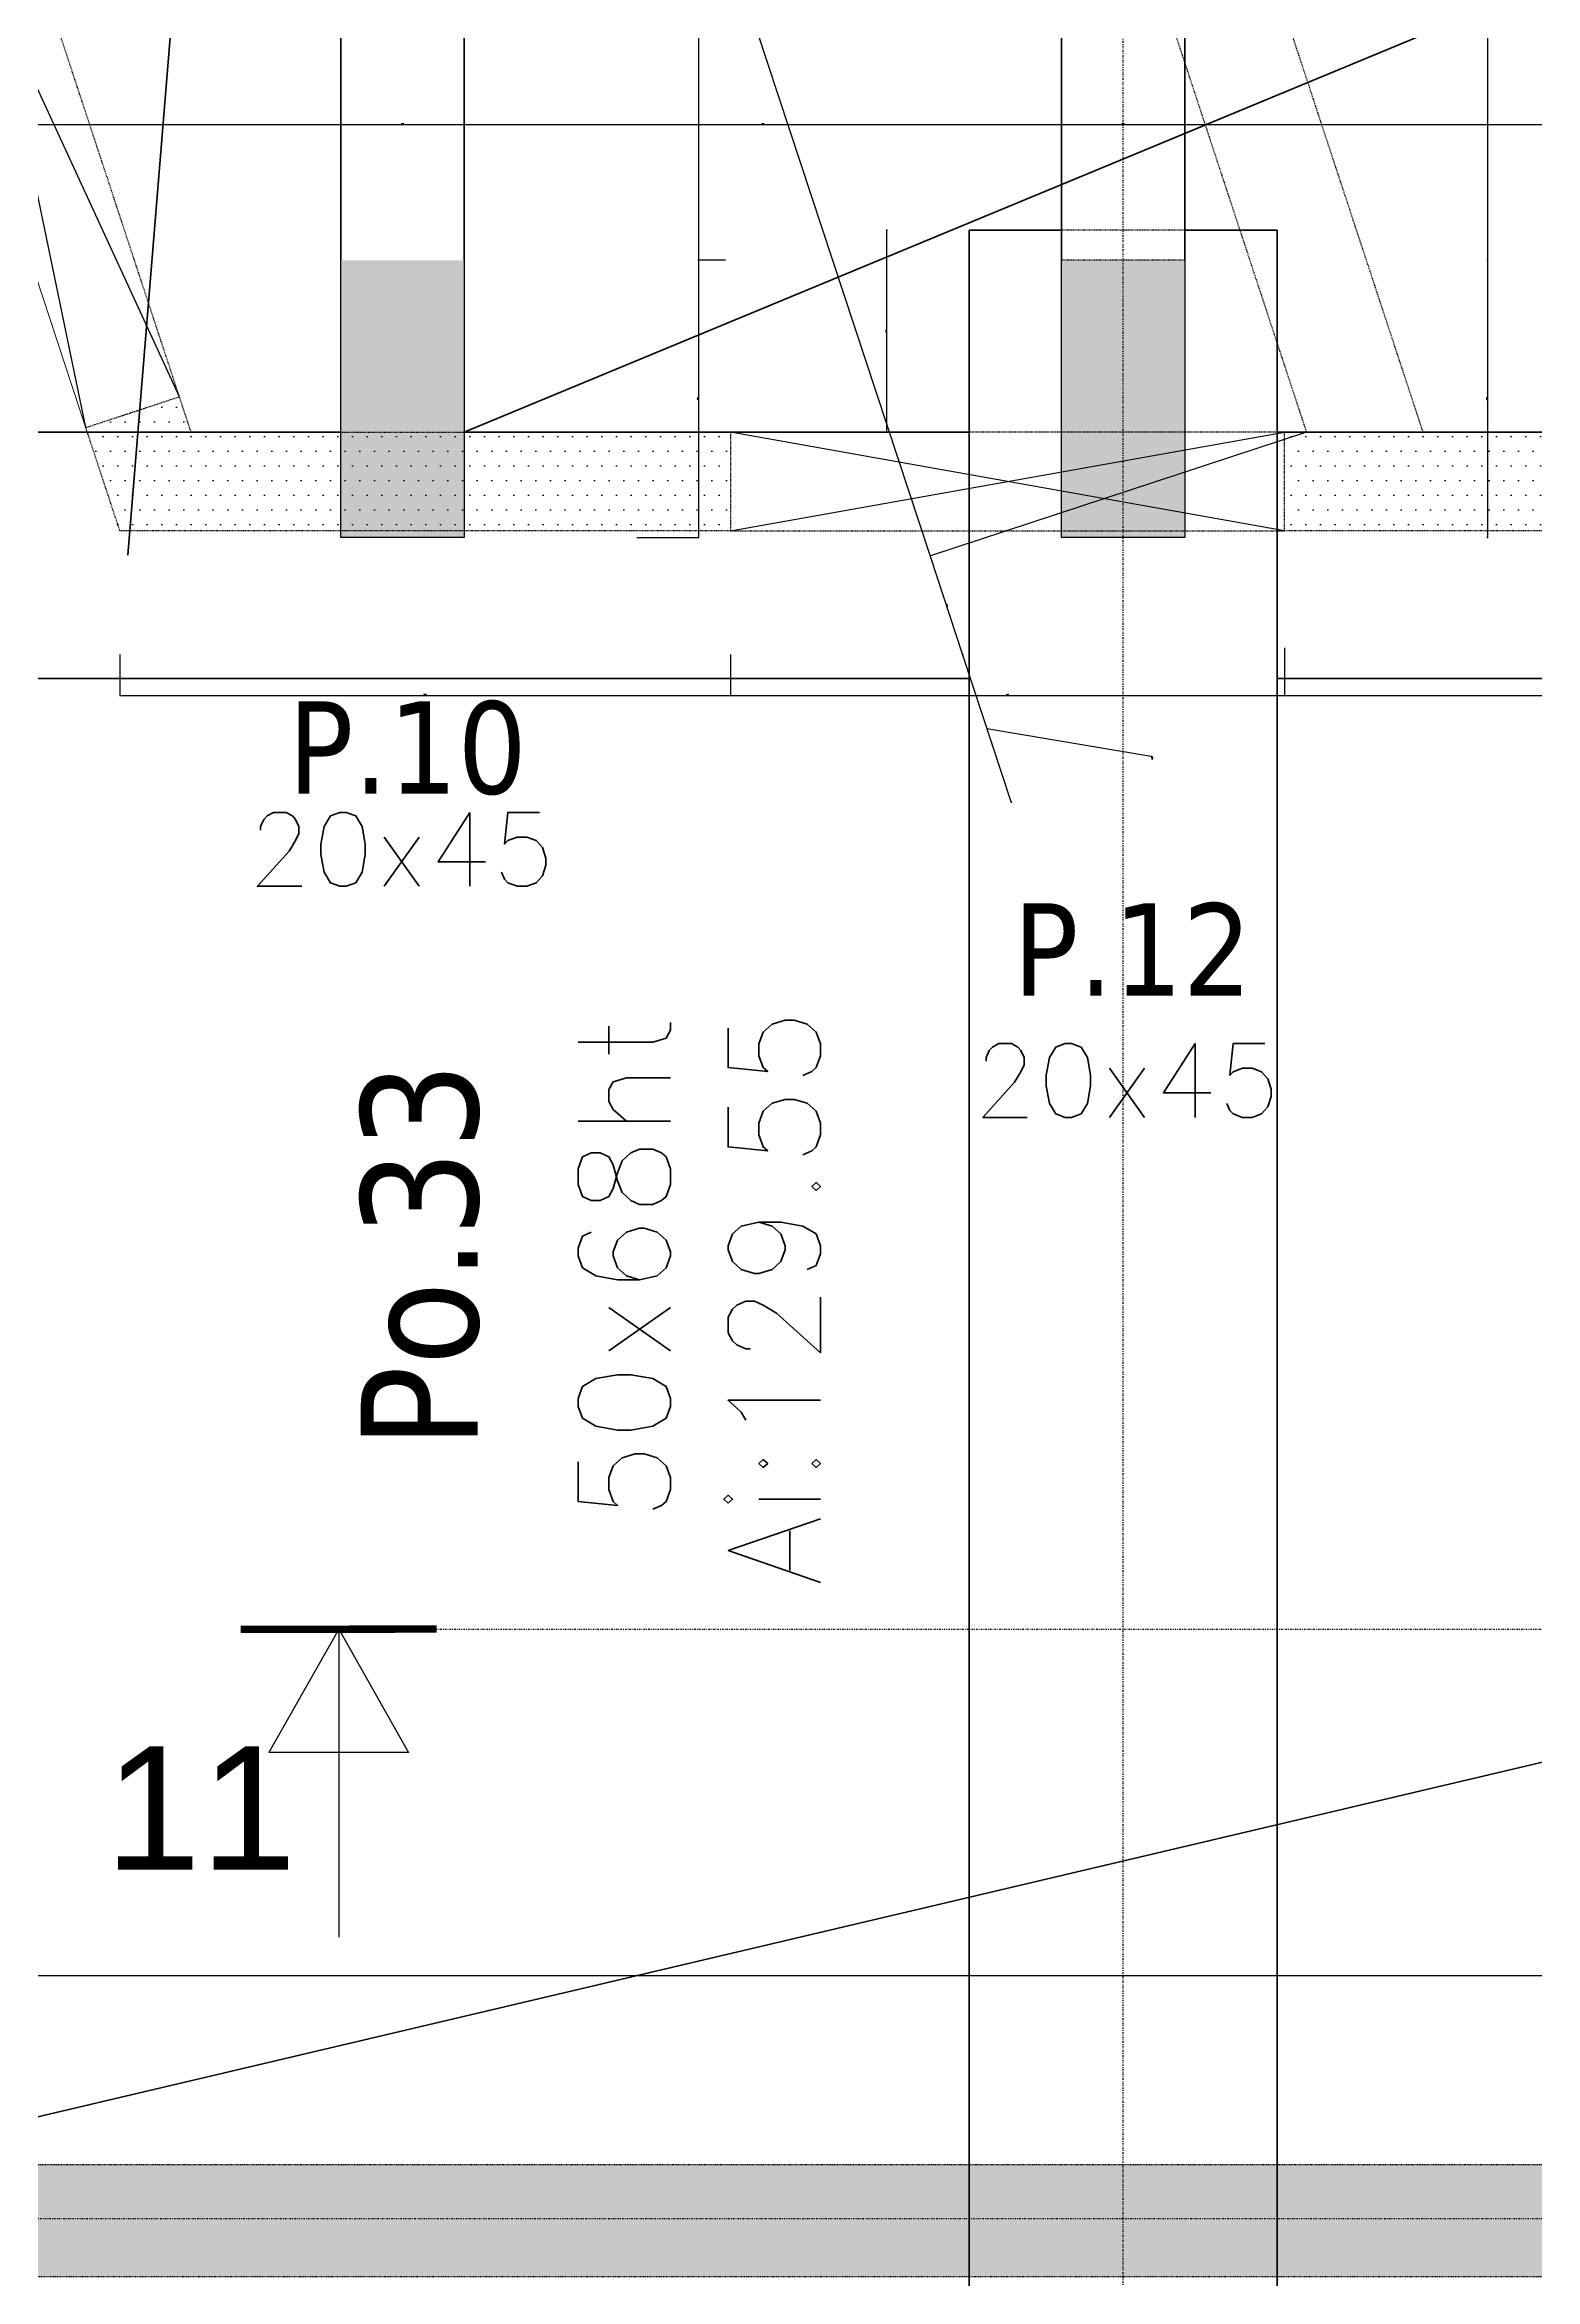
# Model space of a CAD drawing. Extents: x -12912 to 27386, y 1818 to 8189.
# Drawn here: x 1303.3 to 1545.3, y 6630.1 to 6992.9 of the extents above; entities that cross this region are included whole.
import ezdxf

# ---------------------------------------------------------------- set-up
doc = ezdxf.new("R2010")
doc.units = 0
doc.header["$MEASUREMENT"] = 0
for name, pattern in [('CACHE2', [4.7625, 3.175, -1.5875]), ('GrDotted', [0.4, 0.1, -0.1, 0.1, -0.1]), ('GrFeatureAxis', [0.85, 0.25, -0.2, 0.1, -0.2, 0.1]), ('STRICHPUNKT2_S11', [0.9, 0.7, -0.1, 0, -0.1])]:
    doc.linetypes.add(name, pattern=pattern)
doc.layers.get('0').update_dxf_attribs({"linetype": 'CONTINUOUS'})
doc.layers.get('DEFPOINTS').update_dxf_attribs({"linetype": 'CONTINUOUS'})
for name, color, linetype in [('K_ENT_M_Building_Coffrage PH Sous sol', 7, 'CONTINUOUS'), ('STR_AXES_REPERE', 1, 'CONTINUOUS'), ('STR_COTATION', 1, 'CONTINUOUS'), ('STR_OPENING', 161, 'CONTINUOUS'), ('STR_SURCH', 9, 'CACHE2'), ('STR_TXT', 102, 'CONTINUOUS')]:
    doc.layers.add(name, color=color, linetype=linetype)
for name, color, linetype, lineweight in [('STR_AXES', 4, 'STRICHPUNKT2_S11', 25), ('STR_DALLES', 103, 'CONTINUOUS', 35), ('STR_dob_dalles', 130, 'CONTINUOUS', 35), ('STR_POUTRES', 102, 'CONTINUOUS', 35), ('STR_VOILES', 6, 'CONTINUOUS', 70)]:
    doc.layers.add(name, color=color, linetype=linetype, lineweight=lineweight)
doc.styles.add('EPAIS', font='TAHOMA.TTF')
doc.styles.add('FIN', font='romans.shx')
doc.styles.add('GrCut', font='swissli.ttf', dxfattribs={"height": 0.2})
doc.styles.add('GrDimensions', font='simplex.shx')
doc.dimstyles.new('GrDimensions', dxfattribs={"dimtxt": 0.09, "dimasz": 0.05, "dimexe": 0.07, "dimexo": 0, "dimgap": 0.05, "dimtad": 1, "dimzin": 0, "dimdsep": 46, "dimtxsty": 'GrDimensions', "dimblk": 'ARCHTICK', "dimblk1": 'ARCHTICK', "dimblk2": 'ARCHTICK', "dimcen": 0.09, "dimadec": 0, "dimazin": 0, "dimtfac": 1, "dimtdec": 4, "dimtmove": 0, "dimatfit": 3, "dimldrblk": 'OPEN30', "dimfxl": 0, "dimtolj": 1, "dimtzin": 0, "dimarcsym": 0})
doc.dimstyles.new('nOVO', dxfattribs={"dimscale": 1.3, "dimtxt": 0.09, "dimasz": 0.05, "dimexe": 0.07, "dimexo": 0, "dimgap": 0.05, "dimtad": 1, "dimzin": 0, "dimdsep": 46, "dimtxsty": 'GrDimensions', "dimblk": 'ARCHTICK', "dimcen": 0.09, "dimadec": 0, "dimazin": 0, "dimtfac": 1, "dimtmove": 0, "dimatfit": 3, "dimldrblk": 'OPEN30', "dimfxl": 0, "dimtolj": 1, "dimtzin": 0, "dimarcsym": 0})
doc.dimstyles.new('Novo_MALKO', dxfattribs={"dimscale": 1.3, "dimtxt": 0.09, "dimasz": 0.05, "dimexe": 0.07, "dimexo": 0, "dimgap": 0.05, "dimtad": 1, "dimdec": 0, "dimlfac": 100, "dimzin": 0, "dimdsep": 46, "dimtxsty": 'GrDimensions', "dimblk": 'ARCHTICK', "dimcen": 0.09, "dimadec": 0, "dimazin": 0, "dimtfac": 1, "dimtdec": 0, "dimtmove": 0, "dimatfit": 3, "dimldrblk": 'OPEN30', "dimfxl": 0, "dimtolj": 1, "dimtzin": 0, "dimarcsym": 0})
pattern_1 = [(0, (5243.0074, 5883.9378), (1.190625, 2.38125), [0, -2.38125])]

# ---------------------------------------------------------------- blocks, each defined once
blk = doc.blocks.new('_ArchTick')
at = {"color": 0, "linetype": 'ByBlock', "const_width": 0.15}
blk.add_lwpolyline([(-0.5, -0.5), (0.5, 0.5)], dxfattribs=at)
blk = doc.blocks.new('*D156')
at = {"layer": 'DEFPOINTS', "color": 0, "ltscale": 4.5}
for p in [(1351.36, 6979.94), (1351.36, 6976.98), (1089.36, 6931.01)]:
    blk.add_point(p, dxfattribs=at)
at = {"layer": 'STR_COTATION', "color": 0, "lineweight": -2, "ltscale": 4.5}
for p, q in [((1089.36, 6979.85), (1089.36, 6980.03)), ((1089.36, 6979.94), (1351.36, 6979.94)), ((1351.36, 6979.85), (1351.36, 6980.03))]:
    blk.add_line(p, q, dxfattribs=at)
at = {"layer": 'STR_COTATION', "color": 0, "lineweight": -2, "ltscale": 4.5, "xscale": 0.065, "yscale": 0.065, "zscale": 0.065, "rotation": 180}
blk.add_blockref('_ArchTick', (1089.36, 6979.94), dxfattribs=at)
at = {"layer": 'STR_COTATION', "color": 0, "lineweight": -2, "ltscale": 4.5, "xscale": 0.065, "yscale": 0.065, "zscale": 0.065}
blk.add_blockref('_ArchTick', (1351.36, 6979.94), dxfattribs=at)
at = {"layer": 'STR_COTATION', "color": 0, "ltscale": 4.5, "insert": (1220.36, 6980.06), "char_height": 0.117, "attachment_point": 5, "style": 'GrDimensions'}
blk.add_mtext('\\A1;262.00', dxfattribs=at)
blk = doc.blocks.new('_Open30')
at = {"color": 0, "linetype": 'ByBlock', "lineweight": -2}
for p, q in [((-1, 0.3), (0, 0)), ((0, 0), (-1, -0.3)), ((0, 0), (-1, 0))]:
    blk.add_line(p, q, dxfattribs=at)
blk = doc.blocks.new('*D157')
at = {"layer": 'DEFPOINTS', "color": 0, "linetype": 'Continuous'}
for p in [(1371.36, 6979.94), (1351.36, 6976.98), (1371.36, 6976.98)]:
    blk.add_point(p, dxfattribs=at)
at = {"layer": 'STR_COTATION', "color": 0, "linetype": 'Continuous', "lineweight": -2}
for p, q in [((1351.36, 6976.98), (1351.36, 6980.03)), ((1351.36, 6979.94), (1371.36, 6979.94)), ((1371.36, 6976.98), (1371.36, 6980.03))]:
    blk.add_line(p, q, dxfattribs=at)
at = {"layer": 'STR_COTATION', "color": 0, "linetype": 'Continuous', "lineweight": -2, "xscale": 0.065, "yscale": 0.065, "zscale": 0.065, "rotation": 180}
blk.add_blockref('_ArchTick', (1351.36, 6979.94), dxfattribs=at)
at = {"layer": 'STR_COTATION', "color": 0, "linetype": 'Continuous', "lineweight": -2, "xscale": 0.065, "yscale": 0.065, "zscale": 0.065}
blk.add_blockref('_ArchTick', (1371.36, 6979.94), dxfattribs=at)
at = {"layer": 'STR_COTATION', "color": 0, "linetype": 'Continuous', "lineweight": -3, "insert": (1361.36, 6980.06), "char_height": 0.117, "attachment_point": 5, "style": 'GrDimensions'}
blk.add_mtext('\\A1;2000', dxfattribs=at)
blk = doc.blocks.new('*D158')
at = {"layer": 'DEFPOINTS', "color": 0, "linetype": 'Continuous'}
for p in [(1468.36, 6979.94), (1371.36, 6976.98), (1468.36, 6976.98)]:
    blk.add_point(p, dxfattribs=at)
at = {"layer": 'STR_COTATION', "color": 0, "linetype": 'Continuous', "lineweight": -2}
for p, q in [((1371.36, 6976.98), (1371.36, 6980.03)), ((1371.36, 6979.94), (1468.36, 6979.94)), ((1468.36, 6976.98), (1468.36, 6980.03))]:
    blk.add_line(p, q, dxfattribs=at)
at = {"layer": 'STR_COTATION', "color": 0, "linetype": 'Continuous', "lineweight": -2, "xscale": 0.065, "yscale": 0.065, "zscale": 0.065, "rotation": 180}
blk.add_blockref('_ArchTick', (1371.36, 6979.94), dxfattribs=at)
at = {"layer": 'STR_COTATION', "color": 0, "linetype": 'Continuous', "lineweight": -2, "xscale": 0.065, "yscale": 0.065, "zscale": 0.065}
blk.add_blockref('_ArchTick', (1468.36, 6979.94), dxfattribs=at)
at = {"layer": 'STR_COTATION', "color": 0, "linetype": 'Continuous', "lineweight": -3, "insert": (1419.86, 6980.06), "char_height": 0.117, "attachment_point": 5, "style": 'GrDimensions'}
blk.add_mtext('\\A1;9700', dxfattribs=at)
blk = doc.blocks.new('*D159')
at = {"layer": 'DEFPOINTS', "color": 0, "linetype": 'Continuous'}
for p in [(1488.36, 6979.94), (1468.36, 6976.98), (1488.36, 6976.98)]:
    blk.add_point(p, dxfattribs=at)
at = {"layer": 'STR_COTATION', "color": 0, "linetype": 'Continuous', "lineweight": -2}
for p, q in [((1468.36, 6976.98), (1468.36, 6980.03)), ((1468.36, 6979.94), (1488.36, 6979.94)), ((1488.36, 6976.98), (1488.36, 6980.03))]:
    blk.add_line(p, q, dxfattribs=at)
at = {"layer": 'STR_COTATION', "color": 0, "linetype": 'Continuous', "lineweight": -2, "xscale": 0.065, "yscale": 0.065, "zscale": 0.065, "rotation": 180}
blk.add_blockref('_ArchTick', (1468.36, 6979.94), dxfattribs=at)
at = {"layer": 'STR_COTATION', "color": 0, "linetype": 'Continuous', "lineweight": -2, "xscale": 0.065, "yscale": 0.065, "zscale": 0.065}
blk.add_blockref('_ArchTick', (1488.36, 6979.94), dxfattribs=at)
at = {"layer": 'STR_COTATION', "color": 0, "linetype": 'Continuous', "lineweight": -3, "insert": (1478.36, 6980.06), "char_height": 0.117, "attachment_point": 5, "style": 'GrDimensions'}
blk.add_mtext('\\A1;2000', dxfattribs=at)
blk = doc.blocks.new('*D160')
at = {"layer": 'DEFPOINTS', "color": 0, "linetype": 'Continuous'}
for p in [(1748.36, 6979.94), (1488.36, 6976.98), (1748.36, 6976.98)]:
    blk.add_point(p, dxfattribs=at)
at = {"layer": 'STR_COTATION', "color": 0, "linetype": 'Continuous', "lineweight": -2}
for p, q in [((1488.36, 6976.98), (1488.36, 6980.03)), ((1488.36, 6979.94), (1748.36, 6979.94)), ((1748.36, 6976.98), (1748.36, 6980.03))]:
    blk.add_line(p, q, dxfattribs=at)
at = {"layer": 'STR_COTATION', "color": 0, "linetype": 'Continuous', "lineweight": -2, "xscale": 0.065, "yscale": 0.065, "zscale": 0.065, "rotation": 180}
blk.add_blockref('_ArchTick', (1488.36, 6979.94), dxfattribs=at)
at = {"layer": 'STR_COTATION', "color": 0, "linetype": 'Continuous', "lineweight": -2, "xscale": 0.065, "yscale": 0.065, "zscale": 0.065}
blk.add_blockref('_ArchTick', (1748.36, 6979.94), dxfattribs=at)
at = {"layer": 'STR_COTATION', "color": 0, "linetype": 'Continuous', "lineweight": -3, "insert": (1618.36, 6980.06), "char_height": 0.117, "attachment_point": 5, "style": 'GrDimensions'}
blk.add_mtext('\\A1;260.00', dxfattribs=at)
blk = doc.blocks.new('*D229')
at = {"layer": 'DEFPOINTS', "color": 0, "linetype": 'Continuous'}
for p in [(1649.02, 6679.37), (1649.02, 6675.03), (685.9, 6648.64)]:
    blk.add_point(p, dxfattribs=at)
at = {"layer": 'STR_COTATION', "color": 0, "linetype": 'Continuous', "lineweight": -2}
for p, q in [((685.9, 6648.64), (685.9, 6679.46)), ((685.9, 6679.37), (1649.02, 6679.37)), ((1649.02, 6675.03), (1649.02, 6679.46))]:
    blk.add_line(p, q, dxfattribs=at)
at = {"layer": 'STR_COTATION', "color": 0, "linetype": 'Continuous', "lineweight": -2, "xscale": 0.065, "yscale": 0.065, "zscale": 0.065, "rotation": 180}
blk.add_blockref('_ArchTick', (685.9, 6679.37), dxfattribs=at)
at = {"layer": 'STR_COTATION', "color": 0, "linetype": 'Continuous', "lineweight": -2, "xscale": 0.065, "yscale": 0.065, "zscale": 0.065}
blk.add_blockref('_ArchTick', (1649.02, 6679.37), dxfattribs=at)
at = {"layer": 'STR_COTATION', "color": 0, "linetype": 'Continuous', "lineweight": -3, "insert": (1167.46, 6679.49), "char_height": 0.117, "attachment_point": 5, "style": 'GrDimensions'}
blk.add_mtext('\\A1;963.12', dxfattribs=at)
blk = doc.blocks.new('*D230')
at = {"layer": 'DEFPOINTS', "color": 0, "linetype": 'Continuous'}
for p in [(1315.46, 6893.89), (1414.59, 6893.89), (1414.59, 6887.26)]:
    blk.add_point(p, dxfattribs=at)
at = {"layer": 'STR_COTATION', "color": 0, "linetype": 'Continuous', "lineweight": -2}
for p, q in [((1315.46, 6893.89), (1315.46, 6887.17)), ((1414.59, 6893.89), (1414.59, 6887.17)), ((1315.46, 6887.26), (1414.59, 6887.26))]:
    blk.add_line(p, q, dxfattribs=at)
at = {"layer": 'STR_COTATION', "color": 0, "linetype": 'Continuous', "lineweight": -2, "xscale": 0.065, "yscale": 0.065, "zscale": 0.065, "rotation": 180}
blk.add_blockref('_ArchTick', (1315.46, 6887.26), dxfattribs=at)
at = {"layer": 'STR_COTATION', "color": 0, "linetype": 'Continuous', "lineweight": -2, "xscale": 0.065, "yscale": 0.065, "zscale": 0.065}
blk.add_blockref('_ArchTick', (1414.59, 6887.26), dxfattribs=at)
at = {"layer": 'STR_COTATION', "color": 0, "linetype": 'Continuous', "lineweight": -3, "insert": (1365.02, 6887.39), "char_height": 0.117, "attachment_point": 5, "style": 'GrDimensions'}
blk.add_mtext('\\A1;9913', dxfattribs=at)
blk = doc.blocks.new('*D231')
at = {"layer": 'DEFPOINTS', "color": 0, "linetype": 'Continuous'}
for p in [(1504.59, 6894.96), (1414.59, 6893.89), (1504.59, 6887.26)]:
    blk.add_point(p, dxfattribs=at)
at = {"layer": 'STR_COTATION', "color": 0, "linetype": 'Continuous', "lineweight": -2}
for p, q in [((1504.59, 6894.96), (1504.59, 6887.17)), ((1414.59, 6893.89), (1414.59, 6887.17)), ((1414.59, 6887.26), (1504.59, 6887.26))]:
    blk.add_line(p, q, dxfattribs=at)
at = {"layer": 'STR_COTATION', "color": 0, "linetype": 'Continuous', "lineweight": -2, "xscale": 0.065, "yscale": 0.065, "zscale": 0.065, "rotation": 180}
blk.add_blockref('_ArchTick', (1414.59, 6887.26), dxfattribs=at)
at = {"layer": 'STR_COTATION', "color": 0, "linetype": 'Continuous', "lineweight": -2, "xscale": 0.065, "yscale": 0.065, "zscale": 0.065}
blk.add_blockref('_ArchTick', (1504.59, 6887.26), dxfattribs=at)
at = {"layer": 'STR_COTATION', "color": 0, "linetype": 'Continuous', "lineweight": -3, "insert": (1459.59, 6887.39), "char_height": 0.117, "attachment_point": 5, "style": 'GrDimensions'}
blk.add_mtext('\\A1;9000', dxfattribs=at)
blk = doc.blocks.new('*D232')
at = {"layer": 'DEFPOINTS', "color": 0, "linetype": 'Continuous'}
for p in [(1504.59, 6894.96), (1649.02, 6893.87), (1649.02, 6887.26)]:
    blk.add_point(p, dxfattribs=at)
at = {"layer": 'STR_COTATION', "color": 0, "linetype": 'Continuous', "lineweight": -2}
for p, q in [((1504.59, 6894.96), (1504.59, 6887.17)), ((1649.02, 6893.87), (1649.02, 6887.17)), ((1504.59, 6887.26), (1649.02, 6887.26))]:
    blk.add_line(p, q, dxfattribs=at)
at = {"layer": 'STR_COTATION', "color": 0, "linetype": 'Continuous', "lineweight": -2, "xscale": 0.065, "yscale": 0.065, "zscale": 0.065, "rotation": 180}
blk.add_blockref('_ArchTick', (1504.59, 6887.26), dxfattribs=at)
at = {"layer": 'STR_COTATION', "color": 0, "linetype": 'Continuous', "lineweight": -2, "xscale": 0.065, "yscale": 0.065, "zscale": 0.065}
blk.add_blockref('_ArchTick', (1649.02, 6887.26), dxfattribs=at)
at = {"layer": 'STR_COTATION', "color": 0, "linetype": 'Continuous', "lineweight": -3, "insert": (1576.81, 6887.39), "char_height": 0.117, "attachment_point": 5, "style": 'GrDimensions'}
blk.add_mtext('\\A1;144.44', dxfattribs=at)
blk = doc.blocks.new('*D446')
at = {"layer": 'DEFPOINTS', "color": 0, "linetype": 'Continuous'}
for p in [(1528.92, 7417.92), (1488.36, 6957.92), (1537.52, 6957.92)]:
    blk.add_point(p, dxfattribs=at)
at = {"layer": 'STR_COTATION', "color": 0, "linetype": 'Continuous', "lineweight": -2}
for p, q in [((1537.43, 7417.92), (1537.61, 7417.92)), ((1537.52, 7417.92), (1537.52, 6957.92)), ((1537.43, 6957.92), (1537.61, 6957.92))]:
    blk.add_line(p, q, dxfattribs=at)
at = {"layer": 'STR_COTATION', "color": 0, "linetype": 'Continuous', "lineweight": -2, "xscale": 0.065, "yscale": 0.065, "zscale": 0.065}
for p, rotation in [((1537.52, 7417.92), 90), ((1537.52, 6957.92), 270)]:
    blk.add_blockref('_ArchTick', p, dxfattribs=dict(at, rotation=rotation))
at = {"layer": 'STR_COTATION', "color": 0, "linetype": 'Continuous', "lineweight": -3, "insert": (1537.4, 7187.92), "char_height": 0.117, "attachment_point": 5, "rotation": 90, "style": 'GrDimensions'}
blk.add_mtext('\\A1;460.00', dxfattribs=at)
blk = doc.blocks.new('*D447')
at = {"layer": 'DEFPOINTS', "color": 0, "linetype": 'Continuous'}
for p in [(1488.36, 6957.92), (1488.36, 6912.92), (1537.52, 6912.92)]:
    blk.add_point(p, dxfattribs=at)
at = {"layer": 'STR_COTATION', "color": 0, "linetype": 'Continuous', "lineweight": -2}
for p, q in [((1537.43, 6957.92), (1537.61, 6957.92)), ((1537.52, 6957.92), (1537.52, 6912.92)), ((1537.43, 6912.92), (1537.61, 6912.92))]:
    blk.add_line(p, q, dxfattribs=at)
at = {"layer": 'STR_COTATION', "color": 0, "linetype": 'Continuous', "lineweight": -2, "xscale": 0.065, "yscale": 0.065, "zscale": 0.065}
for p, rotation in [((1537.52, 6957.92), 90), ((1537.52, 6912.92), 270)]:
    blk.add_blockref('_ArchTick', p, dxfattribs=dict(at, rotation=rotation))
at = {"layer": 'STR_COTATION', "color": 0, "linetype": 'Continuous', "lineweight": -3, "insert": (1537.4, 6935.42), "char_height": 0.117, "attachment_point": 5, "rotation": 90, "style": 'GrDimensions'}
blk.add_mtext('\\A1;4500', dxfattribs=at)
blk = doc.blocks.new('*D448')
at = {"layer": 'DEFPOINTS', "color": 0, "linetype": 'Continuous'}
for p in [(1413.79, 7465.2), (1409.41, 6957.92), (1413.79, 6957.92)]:
    blk.add_point(p, dxfattribs=at)
at = {"layer": 'STR_COTATION', "color": 0, "linetype": 'Continuous', "lineweight": -2}
for p, q in [((1413.79, 7465.2), (1409.32, 7465.2)), ((1409.41, 7465.2), (1409.41, 6957.92)), ((1413.79, 6957.92), (1409.32, 6957.92))]:
    blk.add_line(p, q, dxfattribs=at)
at = {"layer": 'STR_COTATION', "color": 0, "linetype": 'Continuous', "lineweight": -2, "xscale": 0.065, "yscale": 0.065, "zscale": 0.065}
for p, rotation in [((1409.41, 7465.2), 90), ((1409.41, 6957.92), 270)]:
    blk.add_blockref('_ArchTick', p, dxfattribs=dict(at, rotation=rotation))
at = {"layer": 'STR_COTATION', "color": 0, "linetype": 'Continuous', "lineweight": -3, "insert": (1409.28, 7211.56), "char_height": 0.117, "attachment_point": 5, "rotation": 90, "style": 'GrDimensions'}
blk.add_mtext('\\A1;507.29', dxfattribs=at)
blk = doc.blocks.new('*D449')
at = {"layer": 'DEFPOINTS', "color": 0, "linetype": 'Continuous'}
for p in [(1413.79, 6957.92), (1399.42, 6912.92), (1409.41, 6912.92)]:
    blk.add_point(p, dxfattribs=at)
at = {"layer": 'STR_COTATION', "color": 0, "linetype": 'Continuous', "lineweight": -2}
for p, q in [((1413.79, 6957.92), (1409.32, 6957.92)), ((1409.41, 6957.92), (1409.41, 6912.92)), ((1399.42, 6912.92), (1409.5, 6912.92))]:
    blk.add_line(p, q, dxfattribs=at)
at = {"layer": 'STR_COTATION', "color": 0, "linetype": 'Continuous', "lineweight": -2, "xscale": 0.065, "yscale": 0.065, "zscale": 0.065}
for p, rotation in [((1409.41, 6957.92), 90), ((1409.41, 6912.92), 270)]:
    blk.add_blockref('_ArchTick', p, dxfattribs=dict(at, rotation=rotation))
at = {"layer": 'STR_COTATION', "color": 0, "linetype": 'Continuous', "lineweight": -3, "insert": (1409.28, 6935.42), "char_height": 0.117, "attachment_point": 5, "rotation": 90, "style": 'GrDimensions'}
blk.add_mtext('\\A1;4500', dxfattribs=at)
blk = doc.blocks.new('*D753')
at = {"layer": 'DEFPOINTS', "color": 0, "ltscale": 4.5}
for p in [(1440.01, 6962.81), (1453.36, 6962.81), (1453.36, 6930.01)]:
    blk.add_point(p, dxfattribs=at)
at = {"layer": 'STR_COTATION', "color": 0, "lineweight": -2, "ltscale": 4.5}
for p, q in [((1440.1, 6962.81), (1439.92, 6962.81)), ((1440.01, 6930.01), (1440.01, 6962.81)), ((1440.1, 6930.01), (1439.92, 6930.01))]:
    blk.add_line(p, q, dxfattribs=at)
at = {"layer": 'STR_COTATION', "color": 0, "lineweight": -2, "ltscale": 4.5, "xscale": 0.065, "yscale": 0.065, "zscale": 0.065}
for p, rotation in [((1440.01, 6962.81), 90), ((1440.01, 6930.01), 270)]:
    blk.add_blockref('_ArchTick', p, dxfattribs=dict(at, rotation=rotation))
at = {"layer": 'STR_COTATION', "color": 0, "ltscale": 4.5, "insert": (1439.89, 6946.41), "char_height": 0.117, "attachment_point": 5, "rotation": 90, "style": 'GrDimensions'}
blk.add_mtext('\\A1;3280', dxfattribs=at)
blk = doc.blocks.new('*D908')
at = {"layer": 'DEFPOINTS', "color": 0, "linetype": 'Continuous'}
for p in [(1310.23, 7325.03), (1508.12, 6930.01), (1447.02, 6909.88)]:
    blk.add_point(p, dxfattribs=at)
at = {"layer": 'STR_COTATION', "color": 0, "linetype": 'Continuous', "lineweight": -2}
for p, q in [((1310.23, 7325.03), (1310.14, 7325)), ((1310.23, 7325.03), (1447.02, 6909.88)), ((1508.12, 6930.01), (1446.94, 6909.85))]:
    blk.add_line(p, q, dxfattribs=at)
at = {"layer": 'STR_COTATION', "color": 0, "linetype": 'Continuous', "lineweight": -2, "xscale": 0.065, "yscale": 0.065, "zscale": 0.065}
for p, rotation in [((1310.23, 7325.03), 108.2373573360601), ((1447.02, 6909.88), 288.2373573360601)]:
    blk.add_blockref('_ArchTick', p, dxfattribs=dict(at, rotation=rotation))
at = {"layer": 'STR_COTATION', "color": 0, "linetype": 'Continuous', "lineweight": -3, "insert": (1378.74, 7117.5), "char_height": 0.117, "attachment_point": 5, "rotation": 288.2374, "style": 'GrDimensions'}
blk.add_mtext('\\A1;437.11', dxfattribs=at)
blk = doc.blocks.new('*D909')
at = {"layer": 'DEFPOINTS', "color": 0, "ltscale": 4.5}
for p in [(1508.12, 6930.01), (1513.4, 6913.98), (1452.31, 6893.85)]:
    blk.add_point(p, dxfattribs=at)
at = {"layer": 'STR_COTATION', "color": 0, "lineweight": -2, "ltscale": 4.5}
for p, q in [((1447.11, 6909.91), (1446.94, 6909.85)), ((1447.02, 6909.88), (1452.31, 6893.85)), ((1452.39, 6893.88), (1452.22, 6893.82))]:
    blk.add_line(p, q, dxfattribs=at)
at = {"layer": 'STR_COTATION', "color": 0, "lineweight": -2, "ltscale": 4.5, "xscale": 0.065, "yscale": 0.065, "zscale": 0.065}
for p, rotation in [((1447.02, 6909.88), 108.2373573360601), ((1452.31, 6893.85), 288.2373573360601)]:
    blk.add_blockref('_ArchTick', p, dxfattribs=dict(at, rotation=rotation))
at = {"layer": 'STR_COTATION', "color": 0, "ltscale": 4.5, "insert": (1449.78, 6901.9), "char_height": 0.117, "attachment_point": 5, "rotation": 288.2374, "style": 'GrDimensions'}
blk.add_mtext('\\A1;1688', dxfattribs=at)
blk = doc.blocks.new('*D910')
at = {"layer": 'DEFPOINTS', "color": 0, "ltscale": 4.5}
for p in [(1513.4, 6913.98), (1521.3, 6890.01), (1460.2, 6869.88)]:
    blk.add_point(p, dxfattribs=at)
at = {"layer": 'STR_COTATION', "color": 0, "lineweight": -2, "ltscale": 4.5}
for p, q in [((1452.39, 6893.88), (1452.22, 6893.82)), ((1452.31, 6893.85), (1460.2, 6869.88)), ((1456.26, 6881.87), (1482.91, 6877.37)), ((1482.91, 6877.37), (1483.08, 6876.85)), ((1460.29, 6869.91), (1460.12, 6869.85))]:
    blk.add_line(p, q, dxfattribs=at)
at = {"layer": 'STR_COTATION', "color": 0, "lineweight": -2, "ltscale": 4.5, "xscale": 0.065, "yscale": 0.065, "zscale": 0.065}
for p, rotation in [((1452.31, 6893.85), 108.2373573360601), ((1460.2, 6869.88), 288.2373573360601)]:
    blk.add_blockref('_ArchTick', p, dxfattribs=dict(at, rotation=rotation))
at = {"layer": 'STR_COTATION', "color": 0, "ltscale": 4.5, "insert": (1483.11, 6877.15), "char_height": 0.117, "attachment_point": 5, "rotation": 288.2374, "style": 'GrDimensions'}
blk.add_mtext('\\A1;2523', dxfattribs=at)

msp = doc.modelspace()

# ---------------------------------------------------------------- hatches: boundary and pattern name
at = {"layer": 'STR_AXES_REPERE', "linetype": 'Continuous'}
for points in [[(1351.361, 6912.916), (1351.361, 6957.916), (1371.361, 6957.916), (1371.361, 6912.916)], [(1468.362, 6912.916), (1468.362, 6957.916), (1488.362, 6957.916), (1488.362, 6912.916)]]:
    msp.add_hatch(color=256, dxfattribs=at).paths.add_polyline_path(points)
at = {"layer": 'STR_SURCH', "linetype": 'Continuous'}
h = msp.add_hatch(dxfattribs=at)
h.set_pattern_fill('DOTS', color=256, scale=1.5, style=0)
h.set_pattern_definition(pattern_1)
h.paths.add_polyline_path([(1325.132, 6935.756), (1309.935, 6930.749), (1315.461, 6913.98), (1327.035, 6929.98)])
h = msp.add_hatch(dxfattribs=at)
h.set_pattern_fill('DOTS', color=256, scale=1.5, style=0)
h.set_pattern_definition(pattern_1)
h.paths.add_polyline_path([(1315.461, 6913.98), (1414.588, 6913.98), (1414.588, 6929.98), (1327.035, 6929.98)])
h = msp.add_hatch(dxfattribs=at)
h.set_pattern_fill('DOTS', color=256, scale=1.5, style=0)
h.set_pattern_definition(pattern_1)
h.paths.add_polyline_path([(1504.588, 6913.98), (1667.073, 6913.98), (1667.073, 6929.98), (1504.588, 6929.98)])
h = msp.add_hatch(dxfattribs=at)
h.set_pattern_fill('DOTS', color=256, scale=1.5, style=0)
h.set_pattern_definition(pattern_1)
h.paths.add_polyline_path([(1649.024, 6648.637), (598.36, 6648.637), (598.36, 6630.539), (1667.122, 6630.539)])

# ---------------------------------------------------------------- linework, layer by layer
at = {"layer": 'K_ENT_M_Building_Coffrage PH Sous sol', "color": 7, "linetype": 'Continuous'}
for p, q in [((1350.99, 6735.625), (1339.644, 6715.625)), ((1350.99, 6735.625), (1350.99, 6715.625)), ((1350.99, 6735.625), (1362.336, 6715.625)), ((1362.336, 6715.625), (1339.644, 6715.625)), ((1350.99, 6715.625), (1350.99, 6685.625))]:
    msp.add_line(p, q, dxfattribs=at)
at = {"layer": 'K_ENT_M_Building_Coffrage PH Sous sol', "color": 7, "linetype": 'Continuous', "const_width": 1.2}
msp.add_lwpolyline([(1366.915, 6735.645), (1335.065, 6735.606)], dxfattribs=at)
at = {"layer": 'K_ENT_M_Building_Coffrage PH Sous sol', "color": 7, "linetype": 'GrFeatureAxis'}
msp.add_lwpolyline([(1350.99, 6735.625), (5461.894, 6735.625)], dxfattribs=at)
at = {"layer": 'STR_AXES', "linetype": 'GrFeatureAxis'}
for p, q in [((1478.36, 5622.963), (1478.36, 8022.963)), ((-1309.741, 6639.914), (7906.576, 6639.914))]:
    msp.add_line(p, q, dxfattribs=at)
at = {"layer": 'STR_AXES_REPERE', "linetype": 'Continuous'}
for p, q in [((1351.361, 6912.916), (1351.361, 6957.916)), ((1371.361, 6957.916), (1371.361, 6912.916)), ((1468.362, 6912.916), (1468.362, 6957.916)), ((1488.362, 6957.916), (1488.362, 6912.916)), ((1371.361, 6912.916), (1351.361, 6912.916)), ((1488.362, 6912.916), (1468.362, 6912.916))]:
    msp.add_line(p, q, dxfattribs=at)
at = {"layer": 'STR_DALLES', "linetype": 'Continuous', "lineweight": 20}
msp.add_line((1310.177, 6930.014), (1157.094, 7394.6), dxfattribs=at)
at = {"layer": 'STR_dob_dalles', "linetype": 'Continuous', "lineweight": 35}
for p, q in [((1339.611, 7190.337), (1316.779, 6910.004)), ((2310.36, 6894.004), (1011.245, 6587.926))]:
    msp.add_line(p, q, dxfattribs=at)
at = {"layer": 'STR_dob_dalles', "ltscale": 4.5}
msp.add_line((1887.486, 7143.974), (1371.361, 6930.014), dxfattribs=at)
at = {"layer": 'STR_OPENING', "linetype": 'Continuous'}
for p, q in [((1309.935, 6930.749), (1281.318, 7068.724)), ((1325.132, 6935.756), (1266.122, 7063.716)), ((1459.588, 6913.98), (1459.588, 6913.98)), ((1459.588, 6913.98), (1459.588, 6913.98))]:
    msp.add_line(p, q, dxfattribs=at)
at = {"layer": 'STR_OPENING', "ltscale": 4.5}
for p, q in [((1414.588, 6913.98), (1504.588, 6929.98)), ((1504.588, 6913.98), (1414.588, 6929.98))]:
    msp.add_line(p, q, dxfattribs=at)
at = {"layer": 'STR_POUTRES', "linetype": 'Continuous'}
for p, q in [((1453.36, 6962.81), (1468.36, 6962.81)), ((1453.36, 6890.014), (1453.36, 6962.81)), ((1488.362, 6962.81), (1503.36, 6962.81)), ((1503.36, 6962.81), (1503.36, 6930.014)), ((1106.515, 6930.014), (1351.361, 6930.014)), ((1371.361, 6930.014), (1453.36, 6930.014)), ((1503.36, 6930.014), (1733.36, 6930.014)), ((1503.36, 6930.014), (1503.36, 6362.815)), ((1453.36, 6890.014), (1116.035, 6890.014)), ((1453.36, 6362.815), (1453.36, 6890.014)), ((1733.36, 6890.014), (1503.36, 6890.014))]:
    msp.add_line(p, q, dxfattribs=at)
at = {"layer": 'STR_SURCH', "linetype": 'GrDotted'}
for p, q in [((1527.073, 6930.014), (1351.493, 7462.87)), ((1371.326, 7345.164), (1497.314, 6962.81)), ((1325.132, 6935.756), (1281.318, 7068.724)), ((1503.36, 6930.014), (1453.36, 6930.014)), ((1414.588, 6913.98), (1315.461, 6913.98)), ((1414.588, 6913.98), (1504.588, 6913.98)), ((1649.024, 6913.98), (1503.36, 6913.98)), ((1599.024, 6648.637), (685.9, 6648.637)), ((598.36, 6630.539), (1667.122, 6630.539))]:
    msp.add_line(p, q, dxfattribs=at)
at = {"layer": 'STR_SURCH', "linetype": 'GrDotted', "ltscale": 0.5}
for p, q in [((1488.362, 6962.81), (1468.36, 6962.81)), ((1488.362, 6957.916), (1468.362, 6957.916)), ((1327.035, 6929.98), (1351.361, 6930.014)), ((1351.361, 6930.014), (1371.361, 6930.014))]:
    msp.add_line(p, q, dxfattribs=at)
at = {"layer": 'STR_SURCH', "linetype": 'GrDotted', "ltscale": 0.25}
for p, q in [((1497.314, 6962.81), (1503.36, 6944.463)), ((1503.36, 6944.463), (1508.121, 6930.014)), ((1309.935, 6930.749), (1325.132, 6935.756)), ((1315.461, 6913.98), (1310.177, 6930.014)), ((1310.177, 6930.014), (1327.035, 6929.98)), ((1414.588, 6929.98), (1414.588, 6913.98)), ((1504.588, 6913.98), (1504.588, 6929.98))]:
    msp.add_line(p, q, dxfattribs=at)
at = {"layer": 'STR_SURCH', "linetype": 'GrDotted', "ltscale": 0.125}
msp.add_line((1327.024, 6930.014), (1325.132, 6935.756), dxfattribs=at)
at = {"layer": 'STR_SURCH', "linetype": 'GrDotted', "lineweight": 15, "ltscale": 0.25}
msp.add_line((1310.177, 6930.014), (1327.035, 6929.98), dxfattribs=at)
at = {"layer": 'STR_SURCH', "linetype": 'GrDotted', "ltscale": 0.0625}
msp.add_line((1504.588, 6929.98), (1508.121, 6930.014), dxfattribs=at)
at = {"layer": 'STR_VOILES', "linetype": 'Continuous'}
for p, q in [((1468.36, 6957.916), (1468.358, 7497.163)), ((1371.362, 7465.203), (1371.362, 6957.916)), ((1351.36, 6957.916), (1351.36, 7458.612)), ((1488.361, 7417.916), (1488.362, 6957.916))]:
    msp.add_line(p, q, dxfattribs=at)

# ---------------------------------------------------------------- texts
at = {"layer": 'K_ENT_M_Building_Coffrage PH Sous sol', "color": 7, "linetype": 'Continuous', "insert": (1328.58, 6706.587), "char_height": 20, "attachment_point": 5, "style": 'GrCut'}
msp.add_mtext('{11}', dxfattribs=at)
at = {"layer": 'STR_TXT', "linetype": 'Continuous', "lineweight": -3, "attachment_point": 1}
for s, insert, char_height, style in [(' P.10', (1337.116, 6886.301), 15, 'EPAIS'), ('20x45', (1336.267, 6868.253), 12, 'FIN'), (' P.12', (1454.838, 6853.498), 15, 'EPAIS'), ('20x45', (1454.056, 6830.72), 12, 'FIN')]:
    msp.add_mtext(s, dxfattribs=dict(at, insert=insert, char_height=char_height, style=style))
at = {"layer": 'STR_TXT', "linetype": 'Continuous', "attachment_point": 1, "rotation": 90}
for s, insert, char_height, style in [('50x68ht', (1389.863, 6753.168), 15, 'FIN'), ('Ai:129.55', (1414.225, 6742.594), 15, 'FIN'), ('Po.33', (1354.58, 6764.903), 19, 'EPAIS')]:
    msp.add_mtext(s, dxfattribs=dict(at, insert=insert, char_height=char_height, style=style))

# ---------------------------------------------------------------- dimensions: what is measured, and where the dimension line sits
at = {"layer": 'STR_COTATION', "linetype": 'Continuous', "lineweight": -3}
for base, p1, p2, angle, override, picture, middle in [((1409.408, 6957.916), (1413.794, 7465.203), (1413.794, 6957.916), 90, {"dimscale": 1.3}, '*D448', (1409.284, 7211.559)), ((1447.025, 6909.882), (1310.23, 7325.033), (1508.121, 6930.014), 288.23736, {"dimscale": 1.3, "dimtmove": 1}, '*D908', (1378.745, 7117.496)), ((1409.408, 6912.916), (1413.794, 6957.916), (1399.416, 6912.916), 90, {"dimscale": 1.3, "dimdec": 0, "dimlfac": 100, "dimzin": 0, "dimtmove": 1}, '*D449', (1409.284, 6935.416))]:
    dim = msp.add_linear_dim(base=base, p1=p1, p2=p2, angle=angle, dimstyle='GrDimensions', override=override, dxfattribs=at)
    dim.commit()
    dim.dimension.update_dxf_attribs({"geometry": picture, "text_midpoint": middle})
for base, p1, p2, dimstyle, picture, middle in [((1537.519, 6957.916), (1528.924, 7417.916), (1488.362, 6957.916), 'nOVO', '*D446', (1537.395, 7187.916)), ((1537.519, 6912.916), (1488.362, 6957.916), (1488.362, 6912.916), 'Novo_MALKO', '*D447', (1537.395, 6935.416))]:
    dim = msp.add_linear_dim(base=base, p1=p1, p2=p2, angle=90, dimstyle=dimstyle, dxfattribs=at)
    dim.commit()
    dim.dimension.update_dxf_attribs({"geometry": picture, "text_midpoint": middle})
at = {"layer": 'STR_COTATION', "ltscale": 4.5}
dim = msp.add_linear_dim(base=(1351.36, 6979.937), p1=(1089.361, 6931.014), p2=(1351.36, 6976.978), dimstyle='nOVO', override={"dimtmove": 1}, dxfattribs=at)
dim.commit()
dim.dimension.update_dxf_attribs({"geometry": '*D156', "text_midpoint": (1220.36, 6980.061)})
at = {"layer": 'STR_COTATION', "linetype": 'Continuous', "lineweight": -3}
for base, p1, p2, override, picture, middle in [((1371.362, 6979.937), (1351.36, 6976.978), (1371.362, 6976.978), {"dimscale": 1.3, "dimdec": 0, "dimlfac": 100, "dimzin": 0, "dimtmove": 1}, '*D157', (1361.361, 6980.061)), ((1468.36, 6979.937), (1371.362, 6976.978), (1468.36, 6976.978), {"dimscale": 1.3, "dimdec": 0, "dimlfac": 100, "dimzin": 0, "dimtmove": 1}, '*D158', (1419.861, 6980.061)), ((1488.362, 6979.937), (1468.36, 6976.978), (1488.362, 6976.978), {"dimscale": 1.3, "dimdec": 0, "dimlfac": 100, "dimzin": 0, "dimtmove": 1}, '*D159', (1478.361, 6980.061)), ((1748.361, 6979.937), (1488.362, 6976.978), (1748.361, 6976.978), {"dimscale": 1.3, "dimtmove": 1}, '*D160', (1618.361, 6980.061)), ((1504.588, 6887.265), (1414.588, 6893.895), (1504.588, 6894.962), {"dimscale": 1.3, "dimdec": 0, "dimlfac": 100, "dimzin": 0, "dimtmove": 1}, '*D231', (1459.588, 6887.388)), ((1649.024, 6887.265), (1504.588, 6894.962), (1649.024, 6893.867), {"dimscale": 1.3, "dimtmove": 1}, '*D232', (1576.806, 6887.388)), ((1414.588, 6887.265), (1315.461, 6893.895), (1414.588, 6893.895), {"dimscale": 1.3, "dimdec": 0, "dimlfac": 100, "dimzin": 0}, '*D230', (1365.024, 6887.388)), ((1649.024, 6679.37), (685.9, 6648.637), (1649.024, 6675.032), {"dimscale": 1.3, "dimtmove": 1}, '*D229', (1167.462, 6679.494))]:
    dim = msp.add_linear_dim(base=base, p1=p1, p2=p2, dimstyle='GrDimensions', override=override, dxfattribs=at)
    dim.commit()
    dim.dimension.update_dxf_attribs({"geometry": picture, "text_midpoint": middle})
at = {"layer": 'STR_COTATION', "ltscale": 4.5}
dim = msp.add_linear_dim(base=(1440.01, 6962.81), p1=(1453.36, 6930.014), p2=(1453.36, 6962.81), angle=90, dimstyle='Novo_MALKO', dxfattribs=at)
dim.commit()
dim.dimension.update_dxf_attribs({"geometry": '*D753', "text_midpoint": (1439.886, 6946.412)})
dim = msp.add_linear_dim(base=(1452.308, 6893.848), p1=(1508.121, 6930.014), p2=(1513.404, 6913.98), angle=288.23736, dimstyle='Novo_MALKO', override={"dimtmove": 1}, dxfattribs=at)
dim.commit()
dim.dimension.update_dxf_attribs({"geometry": '*D909', "text_midpoint": (1449.784, 6901.904)})
dim = msp.add_linear_dim(base=(1460.205, 6869.882), p1=(1513.404, 6913.98), p2=(1521.301, 6890.014), angle=288.23736, dimstyle='Novo_MALKO', override={"dimtmove": 1}, dxfattribs=at)
dim.commit()
dim.dimension.update_dxf_attribs({"geometry": '*D910', "text_midpoint": (1482.929, 6877.305), "dimtype": 160})

doc.saveas('drawing.dxf')
